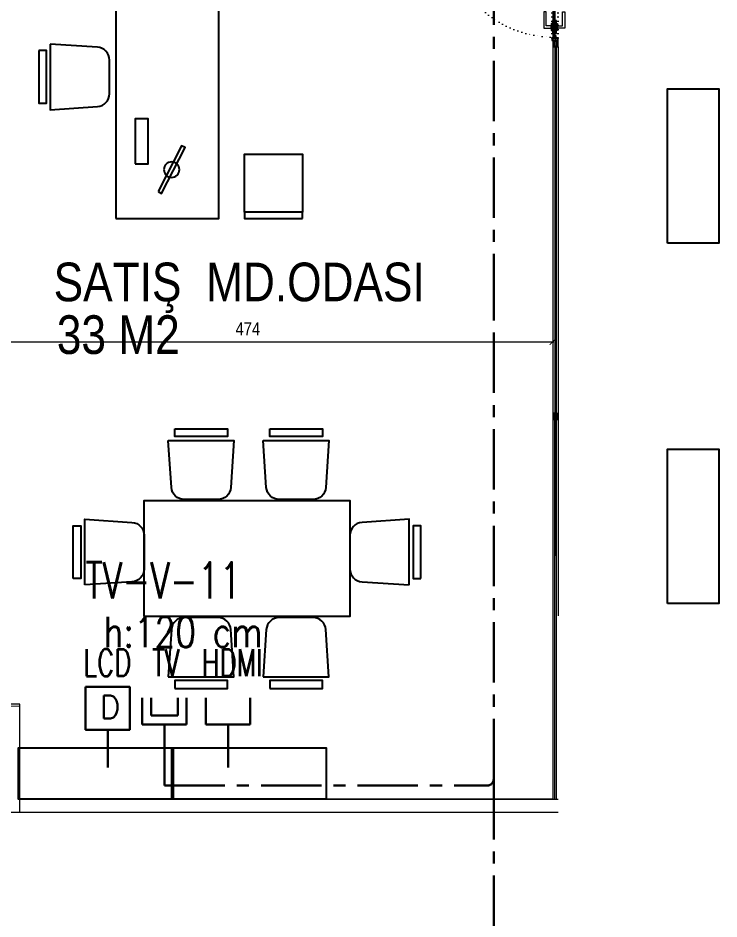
# Model space of a CAD drawing. Extents: x -2365 to 41970, y -230 to 8114.
# Drawn here: x 16881 to 17426, y 927 to 1627 of the extents above; entities that cross this region are included whole.
import ezdxf

# ---------------------------------------------------------------- set-up
doc = ezdxf.new("R2010")
doc.units = 0
doc.header["$LTSCALE"] = 25
for name, pattern in [('CENTER', [2, 1.25, -0.25, 0.25, -0.25]), ('DASHDOT', [1, 0.5, -0.25, 0, -0.25]), ('DOT2', [0.125, 0, -0.125])]:
    doc.linetypes.add(name, pattern=pattern)
doc.layers.get('0').update_dxf_attribs({"color": 9, "lineweight": 9})
doc.layers.get('Defpoints').update_dxf_attribs({"color": 9, "lineweight": 9})
for name, color, linetype, lineweight in [('0 @ 1', 9, 'Continuous', 9), ('05', 9, 'Continuous', 9), ('06C', 9, 'Continuous', 9), ('06D', 9, 'Continuous', 9), ('07K', 9, 'Continuous', 9), ('10', 9, 'Continuous', 9), ('14', 9, 'Continuous', 9), ('15', 9, 'Continuous', 9), ('20', 9, 'DOT2', 9), ('E-DATA LCD EKRAN', 7, 'Continuous', 30), ('E-DATA PRİZİ (RJ45)', 7, 'Continuous', 30), ('E-KABLO', 7, 'Continuous', 30), ('E-YAZI', 7, 'Continuous', 30)]:
    doc.layers.add(name, color=color, linetype=linetype, lineweight=lineweight)
doc.styles.add('E-YAZI', font='txttw.shx')
doc.styles.add('MuuM_TEXT-STANDART', font='ARIALN.TTF')
doc.dimstyles.new('MuuM_DIM50', dxfattribs={"dimscale": 5, "dimtxt": 2, "dimasz": 1, "dimexe": 1, "dimexo": 1, "dimgap": 1, "dimtad": 1, "dimdec": 1, "dimrnd": 0.5, "dimdsep": 46, "dimtxsty": 'MuuM_TEXT-STANDART', "dimblk": 'ARCHTICK', "dimcen": 0, "dimdle": 0.15, "dimclrd": 256, "dimclre": 256, "dimclrt": 256, "dimadec": 0, "dimazin": 0, "dimtfac": 5, "dimtdec": 1, "dimtix": 1, "dimtmove": 2, "dimatfit": 3, "dimldrblk": 'DOT', "dimfxl": 3, "dimfxlon": 1, "dimtolj": 1, "dimlwd": -1, "dimlwe": -1, "dimarcsym": 0})
pattern_1 = [(225, (-604.72494, -2171.82614), (-0.0883883476, 0.0883883476), []), (135, (-604.72494, -2171.82614), (0.0883883476, 0.0883883476), [])]

# ---------------------------------------------------------------- blocks, each defined once
blk = doc.blocks.new('m-çalışma dolap modül')
at = {"lineweight": -3, "ltscale": 0.5}
blk.add_lwpolyline([(0, 40), (120, 40), (120, 0), (0, 0)], close=True, dxfattribs=at)
blk = doc.blocks.new('g-kapı kolu-p')
for points in [[(11.85, 8.21), (-0.95, 8.21), (-0.95, 2.41), (0.95, 2.41), (0.95, 6.31), (11.85, 6.31), (11.85, 8.21)], [(11.85, -8.21), (-0.95, -8.21), (-0.95, -2.41), (0.95, -2.41), (0.95, -6.31), (11.85, -6.31), (11.85, -8.21)]]:
    blk.add_lwpolyline(points)
for points in [[(-5, 0.5), (5, 0.5), (5, 1.5), (-5, 1.5)], [(-2.65, 1.5), (2.65, 1.5), (2.65, 2.41), (-2.65, 2.41)], [(-5, -1.5), (5, -1.5), (5, -0.5), (-5, -0.5)], [(-2.65, -1.5), (2.65, -1.5), (2.65, -2.41), (-2.65, -2.41)]]:
    blk.add_lwpolyline(points, close=True)
blk = doc.blocks.new('k-cambölme-kapı-p')
at = {"layer": '10'}
h = blk.add_hatch(dxfattribs=at)
h.set_pattern_fill('NET', color=256, angle=135, style=0)
h.set_pattern_definition([(135, (3753.7029, 560.85184), (-0.0883883476, -0.0883883476), []), (225, (3753.7029, 560.85184), (0.0883883476, -0.0883883476), [])])
h.paths.add_polyline_path([(2.08, -0.06), (2.08, 0.02), (2.07, 0.04), (2.05, 0.07), (2.01, 0.09), (1.98, 0.1), (1.97, 0.1), (1.97, -0.29), (1.94, -0.29), (1.94, -0.43), (1.88, -0.49), (1.67, -0.49), (1.82, -0.29), (1.73, -0.29), (1.53, -0.5), (1.44, -0.5), (1.62, -0.32), (1.62, -0.29), (1.51, -0.29), (1.34, -0.42), (1.32, -0.44), (1.3, -0.48), (1.29, -0.51), (1.26, -0.57), (1.26, -0.31), (1.32, -0.29), (1.23, -0.29), (1.23, -0.53), (1.23, -0.59), (1.24, -0.62), (1.26, -0.64), (3.47, -0.64), (3.47, -0.58), (3.38, -0.35), (3.38, -0.3), (3.42, -0.25), (3.42, -0.2), (3.38, -0.16), (2.73, -0.16), (2.74, -0.2), (2.91, -0.2, -1), (2.91, -0.25)])
h.paths.add_polyline_path([(2.05, -0.18), (2.05, -0.21), (2.08, -0.23), (2.11, -0.24), (2.15, -0.25), (2.95, -0.27), (2.92, -0.29), (2.55, -0.29), (2.54, -0.31), (2.52, -0.33), (2.5, -0.34), (2.48, -0.34), (2.46, -0.34), (2.44, -0.32), (2.42, -0.3), (2.08, -0.3), (1.99, -0.11), (1.99, -0.07), (2.05, -0.07)], flags=16)
h.paths.add_polyline_path([(2.41, -0.34), (2.51, -0.5), (2.08, -0.5), (2.08, -0.34)], flags=16)
h.paths.add_polyline_path([(2.55, -0.33), (2.89, -0.33), (2.94, -0.33), (3.28, -0.34, 0.166992), (3.34, -0.55), (2.72, -0.55), (2.55, -0.36)], flags=16)
h.paths.add_polyline_path([(3.02, -0.22), (3.02, -0.2), (3.33, -0.2, 0.10606), (3.29, -0.33), (3.01, -0.27)], flags=16)
h = blk.add_hatch(dxfattribs=at)
h.set_pattern_fill('NET', color=256, angle=135, style=0)
h.set_pattern_definition([(45, (474.94443, 2280.71206), (0.0883883476, -0.0883883476), []), (315, (474.94443, 2280.71206), (-0.0883883476, -0.0883883476), [])])
h.paths.add_polyline_path([(87.27, -0.16), (87.26, -0.2), (87.09, -0.2, 1), (87.09, -0.25), (87.92, -0.25), (87.92, -0.01), (87.93, 0.03), (87.96, 0.05), (88, 0.07), (88.03, 0.07), (88.03, -0.29), (88.06, -0.29), (88.06, -0.43), (88.12, -0.49), (88.33, -0.49), (88.18, -0.29), (88.27, -0.29), (88.47, -0.5), (88.56, -0.5), (88.38, -0.32), (88.38, -0.29), (88.49, -0.29), (88.66, -0.42), (88.68, -0.44), (88.7, -0.48), (88.71, -0.51), (88.74, -0.57), (88.74, -0.31), (88.68, -0.29), (88.77, -0.29), (88.77, -0.53), (88.77, -0.59), (88.76, -0.62), (88.74, -0.64), (86.53, -0.64), (86.53, -0.58), (86.62, -0.35), (86.62, -0.3), (86.58, -0.25), (86.58, -0.2), (86.62, -0.16)])
h.paths.add_polyline_path([(87.28, -0.55), (87.45, -0.36), (87.45, -0.33), (87.11, -0.33), (87.06, -0.33), (87.03, -0.31), (86.99, -0.27), (86.98, -0.22), (86.98, -0.2), (86.67, -0.2, -0.292264), (86.66, -0.55)], flags=16)
h.paths.add_polyline_path([(87.48, -0.51), (87.59, -0.51), (87.53, -0.43)], flags=16)
h.paths.add_polyline_path([(87.56, -0.4), (87.69, -0.5), (87.92, -0.5), (87.92, -0.34), (87.59, -0.34)], flags=16)
h.paths.add_polyline_path([(87.62, -0.53), (87.71, -0.62), (87.71, -0.53)], flags=16)
for points in [[(1.97, -0.29), (1.97, 2.13), (2.05, 2.13), (2.05, 2.28, 0.414214), (1.89, 2.44), (0.08, 2.44, 0.414214), (0, 2.36), (0, -2.36, 0.414214), (0.08, -2.44), (2.05, -2.44), (2.05, -2.25), (2.05, -2.23), (2.05, -2.23), (2.05, -2.23), (2.05, -2.23), (2.05, -2.23), (2.05, -0.89)], [(88.03, -0.29), (88.03, 2.13), (87.95, 2.13), (87.95, 2.28, -0.414214), (88.11, 2.44), (89.92, 2.44, -0.414214), (90, 2.36), (90, -2.36, -0.414214), (89.92, -2.44), (87.95, -2.44), (87.95, -2.25), (87.95, -2.23), (87.95, -2.23), (87.95, -2.23), (87.95, -2.23), (87.95, -2.23), (87.95, -0.89)], [(1.51, -0.29), (1.34, -0.42), (1.32, -0.44), (1.3, -0.48), (1.29, -0.51), (1.26, -0.57), (1.26, -0.31), (1.32, -0.29), (1.23, -0.29), (1.23, -0.53), (1.23, -0.59), (1.24, -0.62), (1.26, -0.64), (3.47, -0.64), (3.47, -0.58), (3.38, -0.35), (3.38, -0.3), (3.42, -0.25), (3.42, -0.2), (3.38, -0.16), (2.73, -0.16), (2.74, -0.2), (2.91, -0.2, -1), (2.91, -0.25, -1)], [(88.49, -0.29), (88.66, -0.42), (88.68, -0.44), (88.7, -0.48), (88.71, -0.51), (88.74, -0.57), (88.74, -0.31), (88.68, -0.29), (88.77, -0.29), (88.77, -0.53), (88.77, -0.59), (88.76, -0.62), (88.74, -0.64), (86.53, -0.64), (86.53, -0.58), (86.62, -0.35), (86.62, -0.3), (86.58, -0.25), (86.58, -0.2), (86.62, -0.16), (87.27, -0.16), (87.26, -0.2), (87.09, -0.2, 1), (87.09, -0.25, 1)], [(86.66, -0.55), (87.28, -0.55), (87.45, -0.36), (87.45, -0.33), (87.11, -0.33), (87.06, -0.33), (87.03, -0.31), (86.99, -0.27), (86.98, -0.22), (86.98, -0.2), (86.67, -0.2, 1)]]:
    blk.add_lwpolyline(points, format="xyb", dxfattribs=at)
for points in [[(1.82, 2.27), (0.16, 2.27), (0.16, 2.03), (0.38, 2.03), (0.38, 1.92), (0.22, 1.92), (0.22, 1.16), (0.35, 1.16), (0.35, -0.41), (0.22, -0.41), (0.22, -1.23), (0.36, -1.23), (0.36, -1.38), (0.16, -1.38), (0.16, -2.24), (1.82, -2.24), (1.82, -1.72), (1.62, -1.72), (1.62, -1.58), (1.82, -1.58), (1.82, -1.37), (1.61, -1.37), (1.61, -1.24), (1.74, -1.24), (1.74, -0.85), (1.06, -0.85), (1.06, -0.13), (1.5, -0.13), (1.5, 1.92), (1.57, 2.03), (1.82, 2.03), (1.82, 2.27)], [(0.69, 3.63), (0.69, 2.44)], [(0.69, 2.27), (0.69, -0.24), (1.06, -0.24)], [(1.06, 2.44), (1.06, 2.86)], [(1.06, -0.13), (1.06, 2.27)], [(1.5, 1.92), (1.06, 1.92)], [(1.17, 1.92), (1.17, -0.13)], [(2.91, -0.25), (2.08, -0.06), (2.08, 0.02), (2.07, 0.04), (2.05, 0.07), (2.01, 0.09), (1.98, 0.1), (1.97, 0.1)], [(3.84, 0.88), (2.63, 3.22)], [(4.07, 1.27), (2.67, 3.99)], [(8.14, 0.88), (8.14, 1.27), (4.07, 1.27)], [(5.3, 0.88), (5.3, -0.16)], [(5.5, 1.27), (5.77, 0.97), (5.77, 0.88)], [(5.59, 0.88), (5.59, -0.16)], [(6.76, 1.27), (6.49, 0.97), (6.49, 0.88)], [(6.67, 0.88), (6.67, -0.16)], [(6.96, 0.88), (6.96, -0.16)], [(87.09, -0.25), (87.92, -0.25), (87.92, -0.01), (87.93, 0.03), (87.96, 0.05), (88, 0.07), (88.03, 0.07)], [(88.18, 2.27), (89.84, 2.27), (89.84, 2.03), (89.62, 2.03), (89.62, 1.92), (89.78, 1.92), (89.78, 1.16), (89.65, 1.16), (89.65, -0.41), (89.78, -0.41), (89.78, -1.23), (89.64, -1.23), (89.64, -1.38), (89.84, -1.38), (89.84, -2.24), (88.18, -2.24), (88.18, -1.72), (88.38, -1.72), (88.38, -1.58), (88.18, -1.58), (88.18, -1.37), (88.39, -1.37), (88.39, -1.24), (88.26, -1.24), (88.26, -0.85), (88.94, -0.85), (88.94, -0.13), (88.5, -0.13), (88.5, 1.92), (88.43, 2.03), (88.18, 2.03), (88.18, 2.27)], [(2.05, -0.89), (3.59, -0.89), (3.59, -0.64), (1.23, -0.64), (1.23, -0.29), (1.97, -0.29)], [(1.62, -0.29), (1.62, -0.32), (1.44, -0.5), (1.53, -0.5), (1.73, -0.29)], [(1.82, -0.29), (1.67, -0.49), (1.88, -0.49), (1.94, -0.43), (1.94, -0.29)], [(3.34, -0.55), (2.72, -0.55), (2.55, -0.36), (2.55, -0.33), (2.89, -0.33), (2.94, -0.33)], [(3.28, -0.34), (3.28, -0.34), (2.94, -0.33)], [(3.01, -0.27), (3.02, -0.22), (3.02, -0.2), (3.33, -0.2)], [(3.01, -0.27), (3.29, -0.33), (3.29, -0.33)], [(4.06, -0.16), (4.06, -0.55), (8.14, -0.55)], [(8.14, -0.55), (8.14, -0.16)], [(87.95, -0.89), (86.41, -0.89), (86.41, -0.64), (88.77, -0.64), (88.77, -0.29), (88.03, -0.29)], [(87.59, -0.51), (87.53, -0.43), (87.48, -0.51), (87.59, -0.51)], [(88.18, -0.29), (88.33, -0.49), (88.12, -0.49), (88.06, -0.43), (88.06, -0.29)], [(88.38, -0.29), (88.38, -0.32), (88.56, -0.5), (88.47, -0.5), (88.27, -0.29)]]:
    blk.add_lwpolyline(points, dxfattribs=at)
at = {"layer": '10', "linetype": 'DASHDOT', "ltscale": 0.05}
for points in [[(3.22, 3.63), (0.2, 3.63)], [(1.71, 2.14), (1.71, 4.9)], [(6.13, 1.44), (6.13, -0.55)]]:
    blk.add_lwpolyline(points, dxfattribs=at)
at = {"layer": '10'}
for points in [[(1.99, -0.07), (2.05, -0.07), (2.05, -0.18), (2.05, -0.21), (2.08, -0.23), (2.11, -0.24), (2.15, -0.25), (2.95, -0.27), (2.92, -0.29), (2.55, -0.29), (2.54, -0.31), (2.52, -0.33), (2.5, -0.34), (2.48, -0.34), (2.46, -0.34), (2.44, -0.32), (2.42, -0.3), (2.08, -0.3), (1.99, -0.11)], [(2.08, -0.5), (2.08, -0.34), (2.41, -0.34), (2.51, -0.5), (2.51, -0.5)], [(87.92, -0.5), (87.92, -0.34), (87.59, -0.34), (87.56, -0.4), (87.69, -0.5)], [(87.62, -0.53), (87.71, -0.53), (87.71, -0.62)]]:
    blk.add_lwpolyline(points, close=True, dxfattribs=at)
blk.add_circle((1.71, 3.65), 1.02, dxfattribs=at)
for centre, start, end in [((3.6, -0.37), 176.14303, 214.06492), ((3.6, -0.37), 148.89788, 173.11441), ((86.4, -0.37), 325.93508, 31.10212)]:
    blk.add_arc(centre, 0.322, start, end, dxfattribs=at)
at = {"layer": '15', "linetype": 'DOT2'}
blk.add_lwpolyline([(2.48, 0.36), (2.48, 85.36)], dxfattribs=at)
at = {"layer": '15'}
blk.add_lwpolyline([(2.58, 0.88), (87.42, 0.88), (87.52, 0.78), (87.52, -0.05), (87.42, -0.16), (2.58, -0.16), (2.58, -0.16), (2.48, -0.05), (2.48, 0.78), (2.58, 0.88)], dxfattribs=at)
at = {"layer": '15', "linetype": 'DOT2'}
blk.add_arc((2.48, 0.36), 85.04, 0, 90, dxfattribs=at)
at = {"layer": '20'}
for p, q in [((87.95, 2.43), (2.05, 2.43)), ((87.95, 2.13), (2.05, 2.13)), ((87.95, -2.23), (2.05, -2.23)), ((87.95, -2.44), (2.05, -2.44))]:
    blk.add_line(p, q, dxfattribs=at)
at = {"layer": '06C', "xscale": -1}
blk.add_blockref('g-kapı kolu-p', (79.64, 0.38), dxfattribs=at)
blk = doc.blocks.new('p-strahle-alüminyumdoğramaprofili')
at = {"layer": '10'}
h = blk.add_hatch(dxfattribs=at)
h.set_pattern_fill('NET', color=256, angle=315, style=0)
h.set_pattern_definition(pattern_1)
h.paths.add_polyline_path([(-4.62, 2.65), (-4.68, 2.65), (-4.72, 2.75), (-4.72, 2.8), (-4.69, 2.8), (-4.69, 2.92), (-4.98, 2.92), (-4.98, 2.8), (-4.95, 2.8), (-4.99, 2.65), (-5.08, 2.66), (-5.25, 2.28), (-5.14, 2.28), (-5.14, 2.33), (-4.98, 2.52, 0.2599), (-4.9, 2.28), (-4.66, 2.28, 0.382682)])
h.paths.add_polyline_path([(-4.86, 2.52), (-4.67, 2.52, -2.16717)], flags=16)
h = blk.add_hatch(dxfattribs=at)
h.set_pattern_fill('NET', color=256, angle=315, style=0)
h.set_pattern_definition(pattern_1)
h.paths.add_polyline_path([(-4.62, 0.88), (-4.68, 0.88), (-4.72, 0.77), (-4.72, 0.73), (-4.69, 0.73), (-4.69, 0.6), (-4.98, 0.6), (-4.98, 0.73), (-4.95, 0.73), (-4.99, 0.88), (-5.08, 0.87), (-5.25, 1.24), (-5.14, 1.24), (-5.14, 1.2), (-4.98, 1.01, -0.2599), (-4.9, 1.24), (-4.66, 1.24, -0.382682)])
h.paths.add_polyline_path([(-4.86, 1), (-4.67, 1, 2.16717)], flags=16)
h = blk.add_hatch(dxfattribs=at)
h.set_pattern_fill('NET', color=256, angle=315, style=0)
h.set_pattern_definition([(225, (-608.45214, -2173.53612), (-0.0883883476, 0.0883883476), []), (135, (-608.45214, -2173.53612), (0.0883883476, 0.0883883476), [])])
h.paths.add_polyline_path([(-3.45, 2.28), (-3.45, 2.57), (-4.49, 2.57), (-4.49, 2.28)])
h = blk.add_hatch(dxfattribs=at)
h.set_pattern_fill('NET', color=256, angle=315, style=0)
h.set_pattern_definition([(225, (-608.45214, -2180.04526), (-0.0883883476, 0.0883883476), []), (135, (-608.45214, -2180.04526), (0.0883883476, 0.0883883476), [])])
h.paths.add_polyline_path([(-3.45, 0.93), (-3.45, 1.24), (-4.49, 1.24), (-4.49, 0.93)])
h = blk.add_hatch(dxfattribs=at)
h.set_pattern_fill('NET', color=256, angle=315, style=0)
h.set_pattern_definition([(225, (-629.50454, -2177.58922), (-0.0883883476, 0.0883883476), []), (135, (-629.50454, -2177.58922), (0.0883883476, 0.0883883476), [])])
h.paths.add_polyline_path([(0, 0.68), (0, 1.75), (-0.18, 1.75), (-0.18, 0.68)])
for points in [[(-5.08, 2.66), (-5.25, 2.28)], [(-5.09, 0.88), (-5.25, 1.24)], [(-4.98, 2.52), (-5.14, 2.33), (-5.14, 2.28)], [(-4.98, 1.01), (-5.14, 1.2), (-5.14, 1.24)], [(-4.92, 3.6), (-4.92, 3.16), (-4.61, 3.16), (-4.61, 2.87), (-4.52, 2.87), (-4.62, 2.65), (-4.68, 2.65), (-4.72, 2.75), (-4.72, 2.8), (-4.69, 2.8), (-4.69, 3.05), (-4.98, 3.05), (-4.98, 2.8), (-4.95, 2.8), (-4.99, 2.65), (-5.08, 2.66), (-5.07, 3.76), (-0.11, 3.76)], [(-4.69, 2.92), (-4.98, 2.92)], [(-4.71, 0.6), (-4.98, 0.6)], [(-2.83, 0.2), (-2.67, 0.2), (-2.67, -0.04), (-4.87, -0.04), (-4.87, 0.19), (-4.57, 0.19), (-4.57, 0.73), (-2.67, 0.73)], [(-4.52, 2.87), (-4.49, 2.87), (-4.49, 2.26)], [(-4.49, 0.93), (-4.49, 0.93), (-4.49, 1.26)], [(-3.45, 2.26), (-3.45, 2.57)], [(-3.45, 1.26), (-3.45, 0.93)], [(-2.08, 0.93), (-2.08, 2.57)], [(-0.18, 0.68), (0, 0.68), (0, 1.75)], [(-0.18, 1.75), (0, 1.75)]]:
    blk.add_lwpolyline(points, dxfattribs=at)
for points in [[(-0.18, 2.74), (-0.18, 2.21), (0, 2.21), (0, 2.08), (-0.18, 2.08), (-0.18, 0.43), (0, 0.43), (0, 0), (-0.12, 0), (-0.12, -0.24), (-5.09, -0.24), (-5.09, 0.88), (-4.98, 0.88), (-4.94, 0.7), (-4.99, 0.7), (-4.99, 0.33), (-4.71, 0.33), (-4.71, 0.88), (-4.56, 0.88), (-4.52, 0.93), (-1.28, 0.93), (-1.2, 1.22), (-0.9, 1.22), (-0.9, 0.62), (-0.58, 0.62), (-0.58, 2.74)], [(-2.03, 0.78), (-1.35, 0.78), (-1.35, 0.08), (-1.28, 0.04), (-1.28, -0.04), (-2.09, -0.04), (-2.09, 0.1), (-2.03, 0.15)]]:
    blk.add_lwpolyline(points, close=True, dxfattribs=at)
for points in [[(-0.57, 3.26), (-0.57, 3.62), (-4.89, 3.62), (-4.89, 3.65, 0.561743), (-4.97, 3.66, 0.595966), (-4.92, 3.6, -2.204878)], [(-4.67, 2.52), (-4.86, 2.52, 1)], [(-4.67, 1), (-4.86, 1, -1)], [(-4.61, 2.87), (-4.49, 3.45, -0.833203), (-4.18, 3.44, -0.447088)], [(-4.49, 2.57), (-1.23, 2.57, -0.414214), (-0.9, 2.25), (-0.9, 1.22)], [(-4.18, 3.44), (-4.18, 2.99, 0.414214), (-4.07, 2.89), (-0.82, 2.89), (-0.82, 3.62)], [(-2.67, 0.73), (-2.67, 0.32), (-2.83, 0.32, 1), (-2.83, 0.2, -1)], [(-0.11, 3.76), (-0.11, 3.62), (-0.45, 3.62), (-0.45, 3.14, -1), (-0.66, 3.14)], [(-0.66, 3.14, -0.305404), (-0.57, 3.26, -5.773092)]]:
    blk.add_lwpolyline(points, format="xyb", dxfattribs=at)
for centre, radius, start, end in [((-4.73, 2.47), 0.253, 168.66756, 234.12581), ((-4.73, 1.06), 0.253, 125.87419, 191.33244), ((-4.77, 2.44), 0.125, 139.54015, 40.45985), ((-4.77, 1.08), 0.125, 319.54015, 220.45985), ((-4.84, 2.48), 0.273, 305.97376, 36.42893), ((-4.84, 1.04), 0.273, 323.57107, 54.02624)]:
    blk.add_arc(centre, radius, start, end, dxfattribs=at)
blk = doc.blocks.new('m-vw-sandalye')
at = {"lineweight": -3, "ltscale": 0.5}
blk.add_lwpolyline([(-20.5, 0), (20.5, 0), (20.5, -6), (-20.5, -6)], close=True, dxfattribs=at)
blk.add_lwpolyline([(-25.5, -9), (25.5, -9), (23.11, -45.65, -0.395265), (13.13, -55), (-13.13, -55, -0.395265), (-23.11, -45.65)], format="xyb", close=True, dxfattribs=at)
blk = doc.blocks.new('m-vw-bilgisayar')
at = {"lineweight": -3, "ltscale": 0.5}
for points in [[(32.8, 39.16), (35.47, 40.53), (53.74, 4.95), (51.08, 3.58)], [(15, 17.5), (25, 17.5), (25, -17.5), (15, -17.5)]]:
    blk.add_lwpolyline(points, close=True, dxfattribs=at)
blk.add_circle((43.27, 22.05), 6, dxfattribs=at)
blk = doc.blocks.new('m-vw-sandalye-02')
at = {"lineweight": -3, "ltscale": 0.5}
for points in [[(-22.5, 0), (-22.5, -5), (22.5, -5), (22.5, 0)], [(-22.5, -5), (22.5, -5), (22.5, -50), (-22.5, -50)]]:
    blk.add_lwpolyline(points, close=True, dxfattribs=at)
blk = doc.blocks.new('p-masa-dir')
at = {"lineweight": -3, "ltscale": 0.5}
blk.add_lwpolyline([(0, 0), (0, -80), (220, -80), (220, 0)], close=True, dxfattribs=at)
at = {"lineweight": -3, "extrusion": (0, 0, -1), "zscale": -1}
blk.add_blockref('m-vw-sandalye', (-110, 60), dxfattribs=at)
at = {"lineweight": -3, "ltscale": 0.5, "extrusion": (0, 0, -1), "zscale": -1, "rotation": 270}
blk.add_blockref('m-vw-bilgisayar', (-60, 0), dxfattribs=at)
at = {"lineweight": -3, "ltscale": 0.5, "rotation": 90}
blk.add_blockref('m-vw-sandalye-02', (0, -122.5), dxfattribs=at)
at = {"lineweight": -3, "ltscale": 0.5, "xscale": -1, "rotation": 270}
blk.add_blockref('m-vw-sandalye-02', (220, -122.5), dxfattribs=at)
blk = doc.blocks.new('_ArchTick')
at = {"color": 0, "linetype": 'ByBlock', "const_width": 0.15}
blk.add_lwpolyline([(-0.5, -0.5), (0.5, 0.5)], dxfattribs=at)
blk = doc.blocks.new('*D629')
at = {"transparency": 16777216}
for p, q in [((16822.1, 1376.04), (17297.6, 1376.04)), ((16822.85, 1377.04), (16822.85, 1371.04)), ((17296.85, 1377.04), (17296.85, 1371.04))]:
    blk.add_line(p, q, dxfattribs=at)
at = {"layer": 'Defpoints', "color": 0, "transparency": 16777216}
for p in [(16822.85, 1479.5), (17296.85, 1479.48), (17296.85, 1376.04)]:
    blk.add_point(p, dxfattribs=at)
at = {"transparency": 16777216, "xscale": 5, "yscale": 5, "zscale": 5, "rotation": 180}
blk.add_blockref('_ArchTick', (16822.85, 1376.04), dxfattribs=at)
at = {"transparency": 16777216, "xscale": 5, "yscale": 5, "zscale": 5}
blk.add_blockref('_ArchTick', (17296.85, 1376.04), dxfattribs=at)
at = {"transparency": 16777216, "insert": (17059.85, 1386.04), "char_height": 10, "attachment_point": 5, "style": 'MuuM_TEXT-STANDART'}
blk.add_mtext('\\A1;474', dxfattribs=at)
blk = doc.blocks.new('_Dot')
at = {"color": 0, "linetype": 'ByBlock', "lineweight": -2}
blk.add_line((-0.5, 0), (-1, 0), dxfattribs=at)
at = {"color": 0, "linetype": 'ByBlock', "const_width": 0.5}
blk.add_lwpolyline([(-0.25, 0, 1), (0.25, 0, 1)], format="xyb", close=True, dxfattribs=at)
blk = doc.blocks.new('*D628')
at = {"transparency": 16777216}
for p, q in [((17059.1, 1940.48), (17297.6, 1940.48)), ((17059.85, 1939.48), (17059.85, 1945.48)), ((17296.85, 1939.48), (17296.85, 1945.48))]:
    blk.add_line(p, q, dxfattribs=at)
at = {"layer": 'Defpoints', "color": 0, "transparency": 16777216}
for p in [(17296.85, 1940.48), (17059.85, 1376.04), (17296.85, 1376.04)]:
    blk.add_point(p, dxfattribs=at)
at = {"transparency": 16777216, "xscale": 5, "yscale": 5, "zscale": 5, "rotation": 180}
blk.add_blockref('_ArchTick', (17059.85, 1940.48), dxfattribs=at)
at = {"transparency": 16777216, "xscale": 5, "yscale": 5, "zscale": 5}
blk.add_blockref('_ArchTick', (17296.85, 1940.48), dxfattribs=at)
at = {"transparency": 16777216, "insert": (17178.35, 1950.59), "char_height": 10, "attachment_point": 5, "style": 'MuuM_TEXT-STANDART'}
blk.add_mtext('\\A1;237', dxfattribs=at)
blk = doc.blocks.new('E-LCD+TV+HDMI')
at = {"layer": 'E-DATA PRİZİ (RJ45)', "color": 1}
for p, q in [((-24.58, 77.49), (-24.58, 48)), ((-14.75, 77.49), (-14.75, 57.83)), ((14.75, 77.49), (14.75, 57.83)), ((24.58, 77.49), (24.58, 48)), ((46.06, 77.49), (46.06, 48)), ((95.21, 77.49), (95.21, 48)), ((-14.75, 57.83), (14.75, 57.83)), ((-63.03, 0), (-63.03, 41.99)), ((-24.58, 48), (24.58, 48)), ((0, 48), (0, 0)), ((46.06, 48), (95.21, 48)), ((70.64, 48), (70.64, 0))]:
    blk.add_line(p, q, dxfattribs=at)
blk.add_lwpolyline([(-87.61, 89.56), (-38.46, 89.56), (-38.46, 41.99), (-87.61, 41.99)], close=True, dxfattribs=at)
at = {"layer": 'E-DATA PRİZİ (RJ45)', "color": 1, "style": 'E-YAZI'}
blk.add_text('D', height=25.6, dxfattribs=at).set_placement((-71.83, 54.59))
at = {"layer": 'E-YAZI', "color": 1, "style": 'E-YAZI', "width": 0.7}
for s, p in [('LCD', (-90, 101.57)), ('TV', (-14, 101.57)), ('HDMI', (41.23, 101.57))]:
    blk.add_text(s, height=30, dxfattribs=at).set_placement(p)

msp = doc.modelspace()

# ---------------------------------------------------------------- linework, layer by layer
for p, q in [((16882.84, 1020.5), (17300.84, 1020.5)), ((16882.84, 1010.5), (17300.84, 1010.5))]:
    msp.add_line(p, q)
msp.add_lwpolyline([(16822.84, 1710.5), (17296.86, 1710.48), (17296.84, 1020.5), (16882.84, 1020.5), (16882.84, 1092.5), (16822.84, 1094.5), (16822.86, 1710.5)])
at = {"layer": '05', "lineweight": -3}
msp.add_lwpolyline([(16979.21, 1162.53), (16979.21, 1252.53), (17139.21, 1252.53), (17139.21, 1162.53)], close=True, dxfattribs=at)
at = {"layer": '06D'}
msp.add_line((17296.84, 1315.54), (17296.84, 1020.5), dxfattribs=at)
for points in [[(17296.84, 1605.19), (17296.84, 1163.09)], [(17300.84, 1605.19), (17300.84, 1163.08)]]:
    msp.add_lwpolyline(points, dxfattribs=at)
at = {"layer": '14'}
msp.add_lwpolyline([(16804.84, 925.5), (16822.84, 925.5), (16822.84, 1010.5), (16882.84, 1010.5), (16882.84, 1094.5), (16822.84, 1094.5), (16822.84, 1174.5), (16804.84, 1174.5)], dxfattribs=at)
at = {"layer": '15'}
for p, q in [((17298.38, 1604.88), (17298.38, 1209.55)), ((17299.34, 1604.88), (17299.34, 1209.55)), ((17299.34, 1318.53), (17299.34, 1020.5)), ((17298.34, 1020.5), (17298.34, 1315.55))]:
    msp.add_line(p, q, dxfattribs=at)
at = {"layer": 'E-KABLO', "color": 6, "linetype": 'CENTER', "ltscale": 1.5}
for p, q in [((17250.84, 1397.3), (17250.84, 2127.3)), ((17250.84, 1036.19), (17250.84, 1397.3)), ((16995.1, 1045.09), (16995.1, 1031.19)), ((17250.84, 1036.19), (17250.84, 769.3)), ((16995.1, 1031.19), (17245.84, 1031.19))]:
    msp.add_line(p, q, dxfattribs=at)
msp.add_arc((17245.84, 1036.19), 5, 270, 0, dxfattribs=at)

# ---------------------------------------------------------------- block references
at = {"layer": '0 @ 1', "linetype": 'Continuous', "xscale": -1, "rotation": 270}
for p in [(17297.08, 1610.26), (17297.08, 1320.61)]:
    msp.add_blockref('p-strahle-alüminyumdoğramaprofili', p, dxfattribs=at)
at = {"layer": '05', "lineweight": -3}
for name, p, rotation in [('p-masa-dir', (16957.37, 1471.75), 89.99999999999997), ('m-çalışma dolap modül', (17425.84, 1452.5), 90), ('m-çalışma dolap modül', (17425.84, 1172.5), 90), ('m-çalışma dolap modül', (17001.82, 1060.5), 180), ('m-çalışma dolap modül', (17120.8, 1060.5), 180)]:
    msp.add_blockref(name, p, dxfattribs=dict(at, rotation=rotation))
at = {"layer": '05', "lineweight": -3, "extrusion": (0, 0, -1), "xscale": -1, "zscale": -1}
for p in [(-17023.57, 1308.37), (-17097.32, 1308.37)]:
    msp.add_blockref('m-vw-sandalye', p, dxfattribs=at)
at = {"layer": '05', "lineweight": -3, "extrusion": (0, 0, -1), "xscale": -1, "zscale": -1, "rotation": 270}
msp.add_blockref('m-vw-sandalye', (-16924.21, 1212.53), dxfattribs=at)
at = {"layer": '05', "lineweight": -3, "extrusion": (0, 0, -1), "zscale": -1}
for p, rotation in [((-17194.21, 1212.53), 90.00000000000001), ((-17023.57, 1106.7), 180), ((-17097.32, 1106.7), 180)]:
    msp.add_blockref('m-vw-sandalye', p, dxfattribs=dict(at, rotation=rotation))
at = {"layer": '07K', "xscale": -1, "rotation": 90}
msp.add_blockref('k-cambölme-kapı-p', (17298.39, 1700.15), dxfattribs=at)
at = {"layer": 'E-DATA LCD EKRAN', "color": 1, "xscale": 0.7, "yscale": 0.7, "zscale": 0.7}
msp.add_blockref('E-LCD+TV+HDMI', (16995.1, 1045.09), dxfattribs=at)

# ---------------------------------------------------------------- texts
at = {"style": 'MuuM_TEXT-STANDART'}
for s, p in [('SATIŞ  MD.ODASI', (16908.98, 1407.45)), ('33 M2', (16911.46, 1366.51))]:
    msp.add_text(s, height=30, dxfattribs=at).set_placement(p)
at = {"layer": 'E-KABLO', "color": 30, "linetype": 'Continuous', "style": 'E-YAZI', "width": 0.7}
msp.add_text('TV-V-11', height=28, dxfattribs=at).set_placement((16933.77, 1176.6))
at = {"layer": 'E-YAZI', "color": 3, "style": 'E-YAZI', "width": 0.8}
msp.add_text('h:120 cm', height=23.52, dxfattribs=at).set_placement((16947.9, 1138.71))

# ---------------------------------------------------------------- dimensions: what is measured, and where the dimension line sits
for base, p1, p2, picture, middle in [((17296.85, 1940.48), (17059.85, 1376.04), (17296.85, 1376.04), '*D628', (17178.35, 1950.59)), ((17296.85, 1376.04), (16822.85, 1479.5), (17296.85, 1479.48), '*D629', (17059.85, 1386.04))]:
    dim = msp.add_linear_dim(base=base, p1=p1, p2=p2, dimstyle='MuuM_DIM50', override={"dimfxl": 0.2})
    dim.commit()
    dim.dimension.update_dxf_attribs({"geometry": picture, "text_midpoint": middle})

doc.saveas('drawing.dxf')
